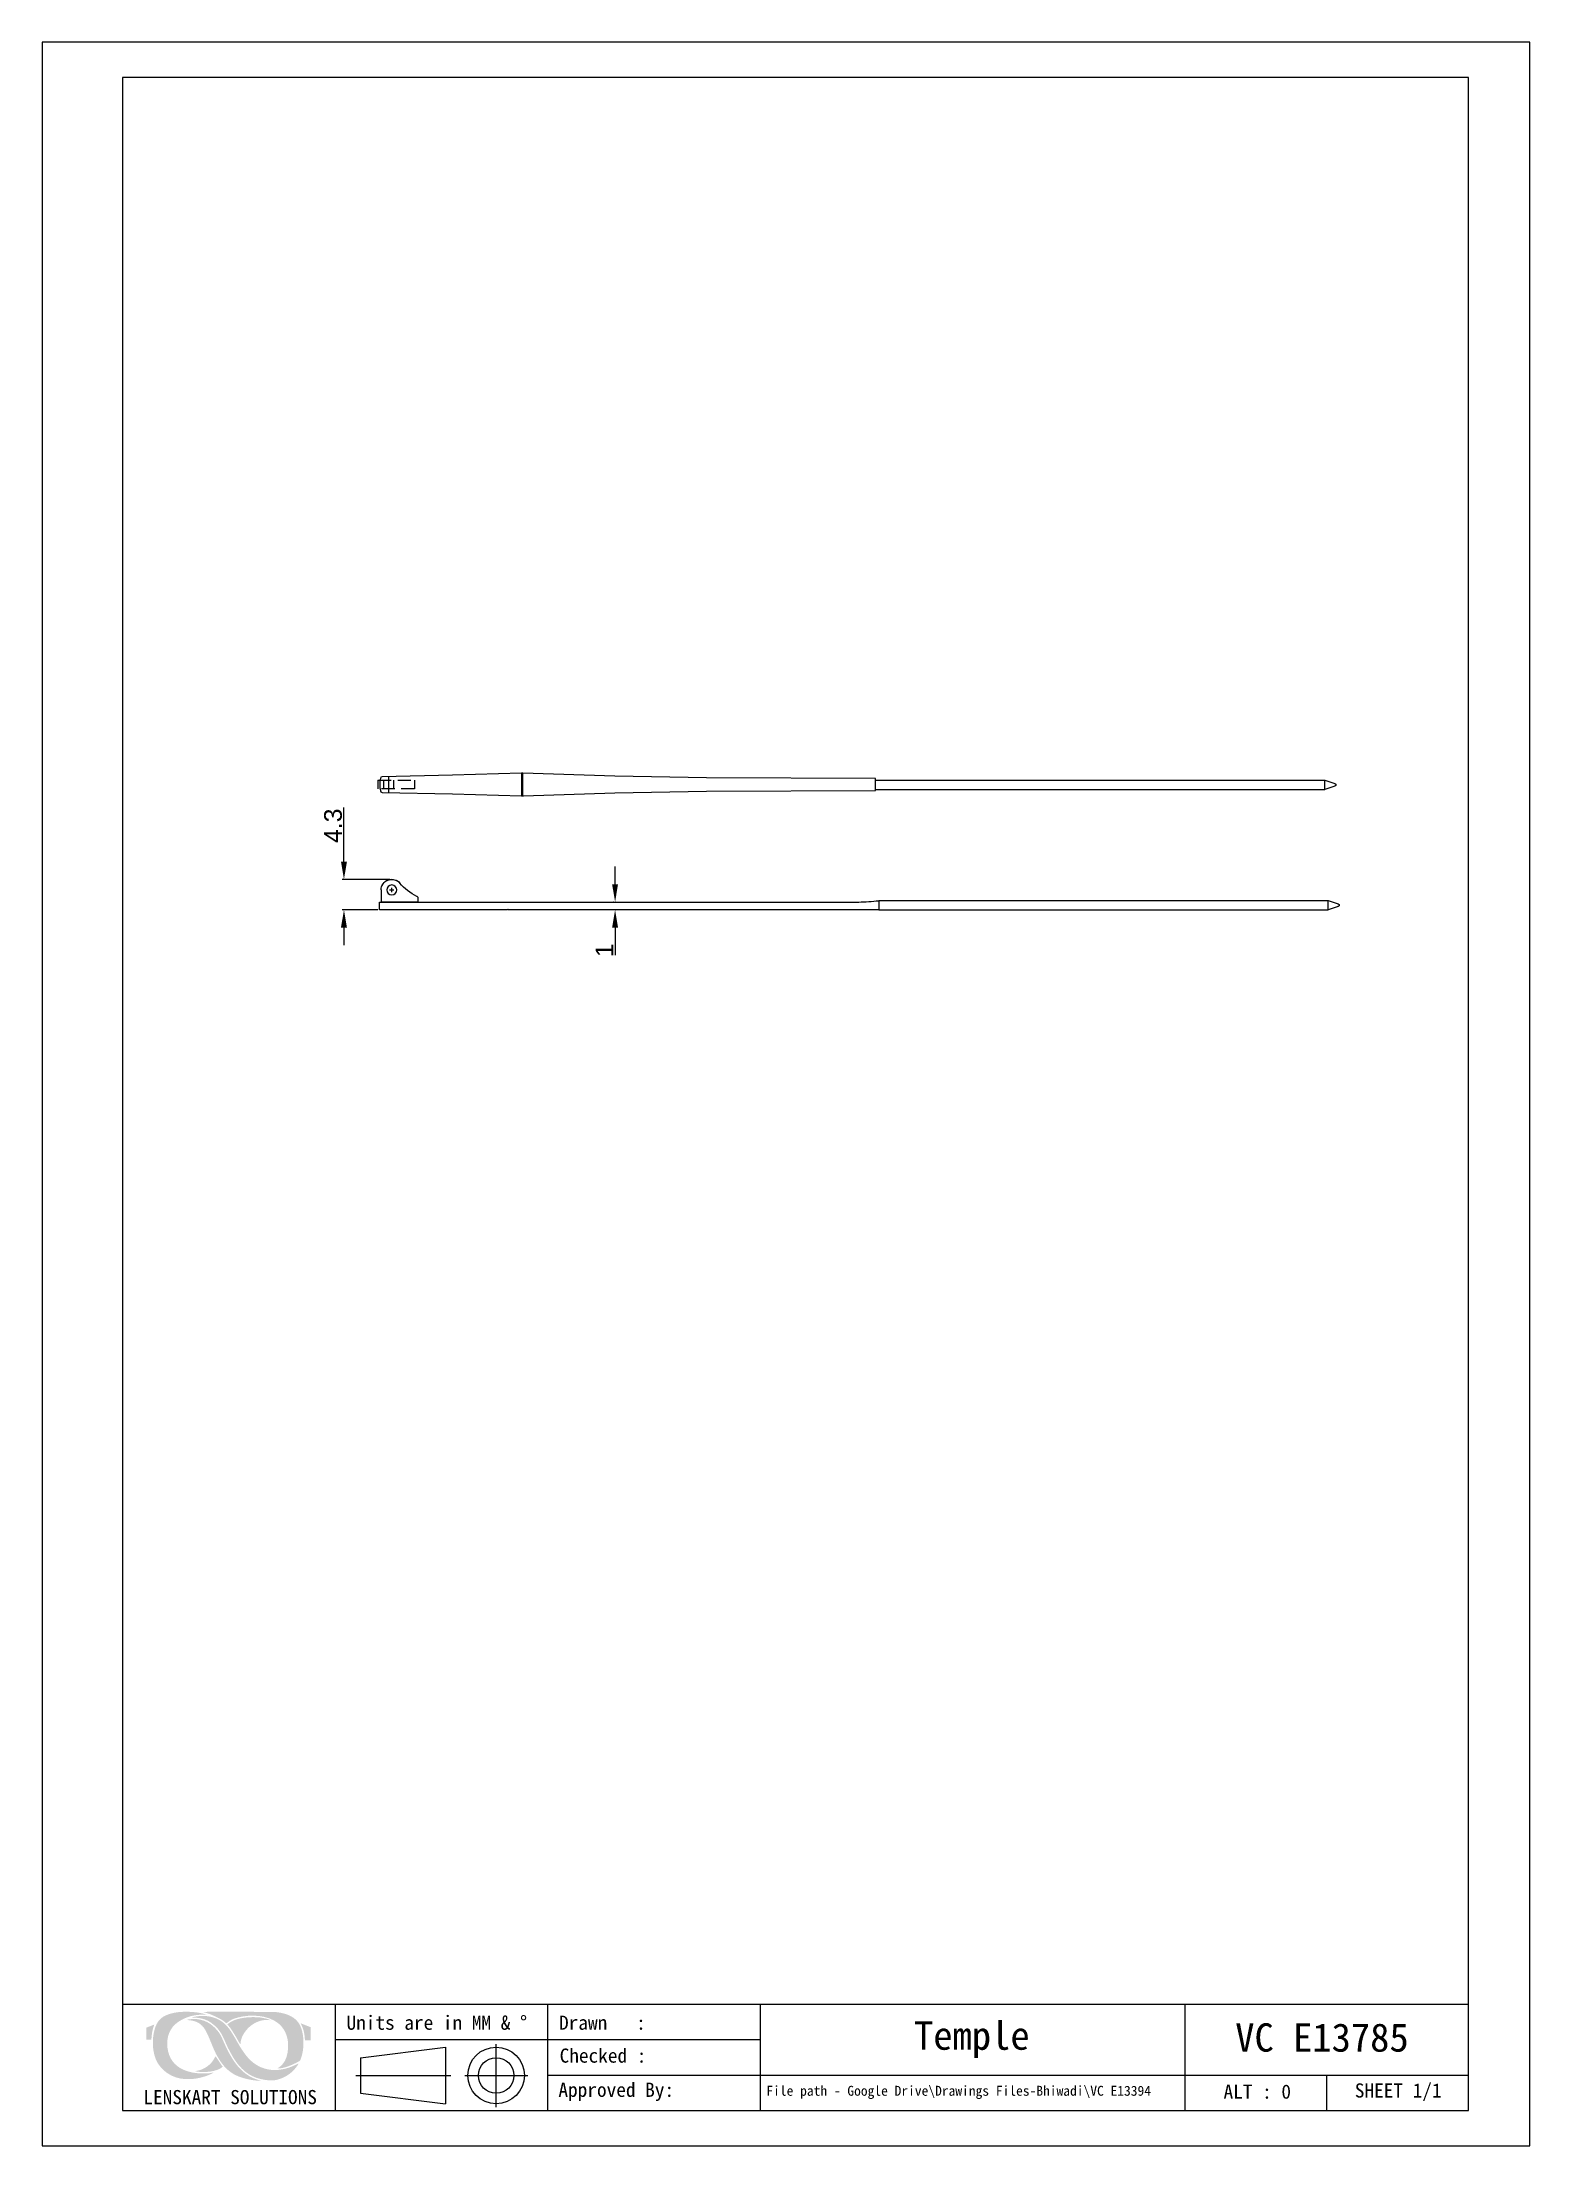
# Model space of a CAD drawing. Header units: millimetres. Extents: x 3186 to 3396, y 1600 to 1897.
import ezdxf

# ---------------------------------------------------------------- set-up
doc = ezdxf.new("R2010")
doc.units = ezdxf.units.MM
for name, pattern in [('CENTER', [50.8, 31.75, -6.35, 6.35, -6.35]), ('CENTER2', [28.575, 19.05, -3.175, 3.175, -3.175]), ('HIDDEN2', [0.1875, 0.125, -0.0625])]:
    doc.linetypes.add(name, pattern=pattern)
for name, color, linetype in [('Center Line', 2, 'CENTER2'), ('Dimension', 3, 'Continuous'), ('Hidden Line', 1, 'HIDDEN2'), ('图框-线条', 7, 'Continuous')]:
    doc.layers.add(name, color=color, linetype=linetype)
doc.layers.add('绘图层', color=7, linetype='Continuous', lineweight=15)
doc.styles.get("Standard").update_dxf_attribs({"font": 'arial.ttf'})
doc.styles.add('宋体', font='SimSun.ttf')
doc.dimstyles.new('Standard$0', dxfattribs={"dimtxt": 2.3, "dimasz": 2, "dimexe": 1, "dimexo": 1, "dimgap": 1, "dimtad": 1, "dimdec": 1, "dimzin": 0, "dimdsep": 46, "dimtxsty": 'Standard', "dimcen": 0, "dimclrd": 4, "dimclre": 4, "dimclrt": 4, "dimadec": 1, "dimazin": 0, "dimtfac": 1, "dimtdec": 1, "dimtofl": 0, "dimtmove": 0, "dimatfit": 0, "dimfxl": 1, "dimtfillclr": 256, "dimtolj": 1, "dimtzin": 0, "dimlwd": -1, "dimlwe": -1, "dimarcsym": 1})

# ---------------------------------------------------------------- blocks, each defined once
blk = doc.blocks.new('*D6')
at = {"layer": 'Defpoints', "color": 0, "transparency": 16777216}
for p in [(3228.21, 1779.07), (3234.95, 1779.07), (3233.24, 1774.77)]:
    blk.add_point(p, dxfattribs=at)
at = {"layer": 'Dimension', "color": 3, "transparency": 16777216}
for p, q in [((3228.21, 1781.57), (3228.21, 1789.22)), ((3234.7, 1779.07), (3227.96, 1779.07)), ((3232.99, 1774.77), (3227.96, 1774.77)), ((3228.21, 1772.27), (3228.21, 1769.77))]:
    blk.add_line(p, q, dxfattribs=at)
for points in [[(3227.79, 1781.57), (3228.63, 1781.57), (3228.21, 1779.07)], [(3227.79, 1772.27), (3228.63, 1772.27), (3228.21, 1774.77)]]:
    blk.add_solid(points, dxfattribs=at)
at = {"layer": 'Dimension', "transparency": 16777216, "insert": (3226.68, 1786.64), "char_height": 2.5, "attachment_point": 5, "rotation": 90}
blk.add_mtext('\\A1;4.3', dxfattribs=at)
blk = doc.blocks.new('FEFW')
for p, q in [((-645.02, 204.47), (-645.02, 209.67)), ((-644.49, 209.67), (-645.02, 209.67)), ((-643.32, 204.47), (-645.02, 204.47))]:
    blk.add_line(p, q)
at = {"linetype": 'Continuous'}
for p, q in [((-643.63, 205.97), (-643.02, 205.97)), ((-643.32, 205.66), (-643.32, 206.28))]:
    blk.add_line(p, q, dxfattribs=at)
blk.add_circle((-643.32, 205.97), 0.7)
for centre, radius, start, end in [((-644.49, 209.37), 0.3, 26.9486, 90), ((-637.56, 212.79), 7.43, 206.2457, 229.858), ((-643.32, 205.97), 1.5, 270, 50.1116), ((-643.32, 205.97), 1.5, 295.4079, 50.1116)]:
    blk.add_arc(centre, radius, start, end)
blk = doc.blocks.new('*D8')
at = {"layer": 'Defpoints', "color": 0, "transparency": 16777216}
for p in [(3266.48, 1774.77), (3266.51, 1775.87), (3266.51, 1774.77)]:
    blk.add_point(p, dxfattribs=at)
at = {"layer": 'Dimension', "color": 3, "transparency": 16777216}
for p, q in [((3266.48, 1778.37), (3266.48, 1780.87)), ((3266.26, 1775.87), (3266.23, 1775.87)), ((3266.26, 1774.77), (3266.23, 1774.77)), ((3266.48, 1772.27), (3266.48, 1768.35))]:
    blk.add_line(p, q, dxfattribs=at)
for points in [[(3266.06, 1778.37), (3266.89, 1778.37), (3266.48, 1775.87)], [(3266.06, 1772.27), (3266.89, 1772.27), (3266.48, 1774.77)]]:
    blk.add_solid(points, dxfattribs=at)
at = {"layer": 'Dimension', "transparency": 16777216, "insert": (3264.97, 1769.06), "char_height": 2.5, "attachment_point": 5, "rotation": 90}
blk.add_mtext('\\A1;1', dxfattribs=at)

msp = doc.modelspace()

# ---------------------------------------------------------------- hatches: boundary and pattern name
h = msp.add_hatch(color=256)
h.dxf.hatch_style = 1
h.paths.add_polyline_path([(3253.46, 1794.05), (3253.29, 1794.05), (3253.29, 1790.84), (3253.46, 1790.84)])
at = {"layer": '图框-线条', "lineweight": 0, "ltscale": 0.1}
h = msp.add_hatch(color=252, dxfattribs=at)
edge = h.paths.add_edge_path()
edge.add_spline(control_points=[(3200.31, 1616.96), (3200.31, 1616.96), (3200.3, 1615.25), (3200.3, 1615.25), (3200.3, 1615.25), (3200.3, 1615.25), (3201.02, 1615.25), (3201.02, 1615.25), (3201.02, 1615.25), (3201.07, 1615.65), (3201.08, 1616), (3201.15, 1616.4), (3201.15, 1616.4), (3201.22, 1616.75), (3201.33, 1617.1), (3201.45, 1617.4), (3201.45, 1617.4), (3201.45, 1617.4), (3200.31, 1616.96), (3200.31, 1616.96)], knot_values=[0, 0, 0, 0, 0.166667, 0.166667, 0.166667, 0.166667, 0.333333, 0.333333, 0.333333, 0.333333, 0.5, 0.5, 0.5, 0.5, 0.666667, 0.666667, 0.666667, 0.666667, 1, 1, 1, 1], degree=3, periodic=0)
edge = h.paths.add_edge_path()
edge.add_spline(control_points=[(3222.71, 1615.17), (3222.71, 1615.17), (3223.51, 1615.17), (3223.51, 1615.17), (3223.51, 1615.17), (3223.51, 1615.17), (3223.52, 1617.02), (3223.52, 1617.02), (3223.52, 1617.02), (3223.52, 1617.02), (3222.1, 1617.58), (3222.1, 1617.58), (3222.1, 1617.58), (3222.25, 1617.22), (3222.41, 1616.96), (3222.52, 1616.51), (3222.52, 1616.51), (3222.63, 1616.06), (3222.67, 1615.66), (3222.71, 1615.17)], knot_values=[0, 0, 0, 0, 0.166667, 0.166667, 0.166667, 0.166667, 0.333333, 0.333333, 0.333333, 0.333333, 0.5, 0.5, 0.5, 0.5, 0.666667, 0.666667, 0.666667, 0.666667, 1, 1, 1, 1], degree=3, periodic=0)
edge = h.paths.add_edge_path(flags=17)
edge.add_spline(control_points=[(3207.22, 1610.83), (3207.36, 1610.72), (3208.18, 1610.71), (3208.32, 1610.7), (3208.32, 1610.7), (3209.2, 1610.68), (3210.52, 1610.89), (3211.1, 1611.45), (3211.1, 1611.45), (3211.05, 1611.53), (3211.01, 1611.56), (3210.96, 1611.63), (3210.96, 1611.63), (3210.96, 1611.63), (3210.09, 1612.92), (3210.09, 1612.92), (3210.09, 1612.92), (3209.88, 1612.66), (3209.79, 1612.16), (3208.99, 1611.55), (3208.99, 1611.55), (3208.51, 1611.18), (3207.95, 1610.93), (3207.22, 1610.83)], knot_values=[0, 0, 0, 0, 0.142857, 0.142857, 0.142857, 0.142857, 0.285714, 0.285714, 0.285714, 0.285714, 0.428571, 0.428571, 0.428571, 0.428571, 0.571429, 0.571429, 0.571429, 0.571429, 0.714286, 0.714286, 0.714286, 0.714286, 1, 1, 1, 1], degree=3, periodic=0)
edge = h.paths.add_edge_path(flags=17)
edge.add_spline(control_points=[(3211.77, 1617.41), (3211.82, 1617.32), (3211.83, 1617.33), (3211.9, 1617.26), (3211.9, 1617.26), (3212.54, 1616.52), (3213.47, 1614.73), (3213.59, 1614.6), (3213.59, 1614.6), (3213.65, 1616.1), (3214.91, 1617.41), (3216.14, 1617.84), (3216.14, 1617.84), (3216.79, 1618.07), (3217.14, 1618.08), (3217.86, 1618.01), (3217.86, 1618.01), (3217.62, 1618.2), (3216.62, 1618.37), (3216.36, 1618.4), (3216.36, 1618.4), (3215.15, 1618.53), (3213.39, 1618.42), (3212.32, 1617.82), (3212.32, 1617.82), (3212.15, 1617.72), (3211.84, 1617.53), (3211.77, 1617.41)], knot_values=[0, 0, 0, 0, 0.125, 0.125, 0.125, 0.125, 0.25, 0.25, 0.25, 0.25, 0.375, 0.375, 0.375, 0.375, 0.5, 0.5, 0.5, 0.5, 0.625, 0.625, 0.625, 0.625, 0.75, 0.75, 0.75, 0.75, 1, 1, 1, 1], degree=3, periodic=0)
edge = h.paths.add_edge_path()
edge.add_spline(control_points=[(3211.19, 1615.05), (3210.79, 1615.97), (3210.66, 1616.22), (3210.02, 1616.91), (3210.02, 1616.91), (3209.14, 1617.86), (3207.8, 1618.33), (3206.47, 1618.15), (3206.47, 1618.15), (3206.39, 1618.14), (3206.31, 1618.12), (3206.23, 1618.11), (3206.23, 1618.11), (3206.23, 1618.11), (3205.99, 1618.04), (3205.99, 1618.04), (3205.99, 1618.04), (3206.76, 1618), (3207.36, 1617.89), (3207.87, 1617.5), (3207.87, 1617.5), (3208.37, 1617.12), (3208.57, 1616.82), (3208.89, 1616.15), (3208.89, 1616.15), (3209.42, 1615.07), (3209.78, 1613.86), (3210.37, 1612.86), (3210.37, 1612.86), (3211, 1611.79), (3211.61, 1611.01), (3212.67, 1610.39), (3212.67, 1610.39), (3213.53, 1609.89), (3215.32, 1609.42), (3216.51, 1609.47), (3216.51, 1609.47), (3216.38, 1609.54), (3216.19, 1609.56), (3216.03, 1609.61), (3216.03, 1609.61), (3213.82, 1610.28), (3212.55, 1612.16), (3211.57, 1614.22), (3211.57, 1614.22), (3211.44, 1614.5), (3211.32, 1614.77), (3211.19, 1615.05)], knot_values=[0, 0, 0, 0, 0.076923, 0.076923, 0.076923, 0.076923, 0.153846, 0.153846, 0.153846, 0.153846, 0.230769, 0.230769, 0.230769, 0.230769, 0.307692, 0.307692, 0.307692, 0.307692, 0.384615, 0.384615, 0.384615, 0.384615, 0.461538, 0.461538, 0.461538, 0.461538, 0.538462, 0.538462, 0.538462, 0.538462, 0.615385, 0.615385, 0.615385, 0.615385, 0.692308, 0.692308, 0.692308, 0.692308, 0.769231, 0.769231, 0.769231, 0.769231, 0.846154, 0.846154, 0.846154, 0.846154, 1, 1, 1, 1], degree=3, periodic=0)
edge = h.paths.add_edge_path()
edge.add_spline(control_points=[(3221.82, 1611.91), (3221.78, 1611.9), (3220.96, 1611.51), (3220.79, 1611.45), (3220.79, 1611.45), (3220.44, 1611.31), (3220.03, 1611.18), (3219.63, 1611.11), (3219.63, 1611.11), (3218.66, 1610.92), (3217.95, 1610.92), (3217.01, 1611.19), (3217.01, 1611.19), (3215.43, 1611.66), (3214.51, 1612.77), (3213.76, 1613.93), (3213.76, 1613.93), (3212.44, 1615.98), (3211.9, 1617.97), (3209.35, 1618.51), (3209.35, 1618.51), (3208.92, 1618.6), (3208.41, 1618.64), (3207.96, 1618.61), (3207.96, 1618.61), (3207.65, 1618.58), (3206.93, 1618.51), (3206.71, 1618.38), (3206.71, 1618.38), (3207.84, 1618.4), (3208.71, 1618.19), (3209.51, 1617.62), (3209.51, 1617.62), (3211.16, 1616.43), (3211.21, 1615.19), (3212.08, 1613.65), (3212.08, 1613.65), (3212.49, 1612.9), (3212.79, 1612.33), (3213.36, 1611.66), (3213.36, 1611.66), (3214.55, 1610.27), (3215.81, 1609.66), (3217.76, 1609.51), (3217.76, 1609.51), (3218.69, 1609.45), (3219.64, 1609.86), (3220.26, 1610.25), (3220.26, 1610.25), (3220.68, 1610.52), (3221.02, 1610.85), (3221.34, 1611.22), (3221.34, 1611.22), (3221.51, 1611.41), (3221.69, 1611.7), (3221.82, 1611.91)], knot_values=[0, 0, 0, 0, 0.066667, 0.066667, 0.066667, 0.066667, 0.133333, 0.133333, 0.133333, 0.133333, 0.2, 0.2, 0.2, 0.2, 0.266667, 0.266667, 0.266667, 0.266667, 0.333333, 0.333333, 0.333333, 0.333333, 0.4, 0.4, 0.4, 0.4, 0.466667, 0.466667, 0.466667, 0.466667, 0.533333, 0.533333, 0.533333, 0.533333, 0.6, 0.6, 0.6, 0.6, 0.666667, 0.666667, 0.666667, 0.666667, 0.733333, 0.733333, 0.733333, 0.733333, 0.8, 0.8, 0.8, 0.8, 0.866667, 0.866667, 0.866667, 0.866667, 1, 1, 1, 1], degree=3, periodic=0)
edge = h.paths.add_edge_path()
edge.add_spline(control_points=[(3211.62, 1617.57), (3212.18, 1618), (3212.34, 1618.14), (3213.16, 1618.37), (3213.16, 1618.37), (3215.03, 1618.89), (3217.44, 1618.75), (3218.91, 1617.6), (3218.91, 1617.6), (3219.71, 1616.97), (3220.37, 1615.87), (3220.33, 1614.32), (3220.33, 1614.32), (3220.3, 1613.18), (3220.02, 1612.07), (3219.12, 1611.41), (3219.12, 1611.41), (3219.06, 1611.37), (3218.81, 1611.21), (3218.75, 1611.2), (3218.75, 1611.2), (3219.64, 1611.14), (3221.04, 1611.74), (3221.77, 1612.16), (3221.77, 1612.16), (3222.05, 1612.32), (3222.02, 1612.29), (3222.14, 1612.61), (3222.14, 1612.61), (3222.6, 1613.87), (3222.62, 1615.62), (3222.19, 1616.85), (3222.19, 1616.85), (3222, 1617.41), (3221.79, 1617.71), (3221.42, 1618.08), (3221.42, 1618.08), (3220.66, 1618.84), (3219.15, 1619.19), (3218.06, 1619.19), (3218.06, 1619.19), (3214.83, 1619.19), (3211.52, 1619.23), (3208.32, 1619.19), (3208.32, 1619.19), (3208.55, 1619.09), (3208.97, 1618.99), (3209.23, 1618.9), (3209.23, 1618.9), (3209.51, 1618.8), (3210.69, 1618.24), (3210.92, 1618.1), (3210.92, 1618.1), (3211.24, 1617.91), (3211.56, 1617.6), (3211.62, 1617.57)], knot_values=[0, 0, 0, 0, 0.066667, 0.066667, 0.066667, 0.066667, 0.133333, 0.133333, 0.133333, 0.133333, 0.2, 0.2, 0.2, 0.2, 0.266667, 0.266667, 0.266667, 0.266667, 0.333333, 0.333333, 0.333333, 0.333333, 0.4, 0.4, 0.4, 0.4, 0.466667, 0.466667, 0.466667, 0.466667, 0.533333, 0.533333, 0.533333, 0.533333, 0.6, 0.6, 0.6, 0.6, 0.666667, 0.666667, 0.666667, 0.666667, 0.733333, 0.733333, 0.733333, 0.733333, 0.8, 0.8, 0.8, 0.8, 0.866667, 0.866667, 0.866667, 0.866667, 1, 1, 1, 1], degree=3, periodic=0)
edge = h.paths.add_edge_path()
edge.add_spline(control_points=[(3209.84, 1610.61), (3209.7, 1610.62), (3209.44, 1610.56), (3209.27, 1610.54), (3209.27, 1610.54), (3206.7, 1610.3), (3203.67, 1610.98), (3203.3, 1614.13), (3203.3, 1614.13), (3203.13, 1615.59), (3203.58, 1616.92), (3204.76, 1617.73), (3204.76, 1617.73), (3205.93, 1618.53), (3207.11, 1618.85), (3208.84, 1618.8), (3208.84, 1618.8), (3208.84, 1618.8), (3208.14, 1618.99), (3208.14, 1618.99), (3208.14, 1618.99), (3206.61, 1619.32), (3204.33, 1619.33), (3202.98, 1618.66), (3202.98, 1618.66), (3202.22, 1618.28), (3201.79, 1617.72), (3201.5, 1616.77), (3201.5, 1616.77), (3201, 1615.14), (3201.15, 1612.65), (3202.36, 1611.37), (3202.36, 1611.37), (3202.52, 1611.2), (3202.59, 1611.09), (3202.78, 1610.94), (3202.78, 1610.94), (3202.97, 1610.79), (3203, 1610.73), (3203.25, 1610.56), (3203.25, 1610.56), (3204.82, 1609.45), (3206.87, 1609.51), (3208.68, 1610.11), (3208.68, 1610.11), (3208.89, 1610.19), (3209.09, 1610.27), (3209.29, 1610.35), (3209.29, 1610.35), (3209.41, 1610.4), (3209.77, 1610.6), (3209.84, 1610.61)], knot_values=[0, 0, 0, 0, 0.071429, 0.071429, 0.071429, 0.071429, 0.142857, 0.142857, 0.142857, 0.142857, 0.214286, 0.214286, 0.214286, 0.214286, 0.285714, 0.285714, 0.285714, 0.285714, 0.357143, 0.357143, 0.357143, 0.357143, 0.428571, 0.428571, 0.428571, 0.428571, 0.5, 0.5, 0.5, 0.5, 0.571429, 0.571429, 0.571429, 0.571429, 0.642857, 0.642857, 0.642857, 0.642857, 0.714286, 0.714286, 0.714286, 0.714286, 0.785714, 0.785714, 0.785714, 0.785714, 0.857143, 0.857143, 0.857143, 0.857143, 1, 1, 1, 1], degree=3, periodic=0)

# ---------------------------------------------------------------- linework, layer by layer
for p, q in [((3386.95, 1892.27), (3196.95, 1892.27)), ((3196.95, 1892.27), (3196.95, 1605.27)), ((3386.95, 1605.27), (3386.95, 1892.27)), ((3303.69, 1776.07), (3303.69, 1774.77)), ((3303.69, 1776.07), (3367.14, 1776.07)), ((3233.24, 1774.77), (3233.24, 1775.87)), ((3233.24, 1775.87), (3300.87, 1775.87)), ((3251.26, 1774.77), (3233.24, 1774.77)), ((3251.26, 1774.77), (3251.34, 1774.87)), ((3251.34, 1774.87), (3251.43, 1774.77)), ((3303.69, 1774.77), (3251.43, 1774.77)), ((3303.69, 1774.77), (3367.14, 1774.77)), ((3196.95, 1620.27), (3386.95, 1620.27)), ((3226.95, 1620.27), (3226.95, 1605.27)), ((3256.95, 1620.27), (3256.95, 1605.27)), ((3286.95, 1620.27), (3286.95, 1605.27)), ((3346.95, 1605.27), (3346.95, 1620.27)), ((3226.95, 1615.27), (3286.95, 1615.27)), ((3230.54, 1612.71), (3242.54, 1614.21)), ((3242.54, 1614.21), (3242.54, 1606.21)), ((3249.69, 1605.76), (3249.69, 1614.65)), ((3229.88, 1610.21), (3243.28, 1610.21)), ((3230.54, 1612.71), (3230.54, 1607.71)), ((3245.25, 1610.21), (3254.14, 1610.21)), ((3256.95, 1610.27), (3386.95, 1610.27)), ((3366.95, 1605.27), (3366.95, 1610.27)), ((3230.54, 1607.71), (3242.54, 1606.21)), ((3196.95, 1605.27), (3386.95, 1605.27))]:
    msp.add_line(p, q)
at = {"color": 7, "lineweight": 25}
for p, q in [((3253.29, 1794.05), (3243.55, 1793.76)), ((3253.29, 1794.01), (3253.29, 1794.05)), ((3253.46, 1794.05), (3253.29, 1794.05)), ((3253.29, 1794.05), (3253.29, 1790.84)), ((3253.46, 1790.84), (3253.46, 1794.05)), ((3243.55, 1793.76), (3233.59, 1793.54)), ((3233.59, 1791.35), (3243.55, 1791.13)), ((3243.55, 1791.13), (3253.29, 1790.84)), ((3253.29, 1790.84), (3253.46, 1790.84))]:
    msp.add_line(p, q, dxfattribs=at)
for points in [[(3185.6, 1600.27), (3395.6, 1600.27), (3395.6, 1897.27), (3185.6, 1897.27)], [(3367.14, 1774.77), (3367.14, 1776.07), (3368.54, 1775.63), (3368.67, 1775.5), (3368.67, 1775.33), (3368.54, 1775.25)]]:
    msp.add_lwpolyline(points, close=True)
for points in [[(3253.46, 1790.84), (3253.54, 1790.84), (3266.45, 1791.3), (3279.36, 1791.51), (3303.22, 1791.6), (3303.22, 1793.29), (3279.36, 1793.42), (3266.45, 1793.63), (3253.46, 1794.05)], [(3303.22, 1793.08), (3366.67, 1793.08)], [(3303.22, 1791.77), (3366.67, 1791.77)]]:
    msp.add_lwpolyline(points, dxfattribs=at)
msp.add_lwpolyline([(3366.67, 1791.77), (3366.67, 1793.08), (3368.07, 1792.61), (3368.2, 1792.49), (3368.2, 1792.32), (3368.07, 1792.23)], close=True, dxfattribs=at)
for radius in [4, 2.5]:
    msp.add_circle((3249.69, 1610.21), radius)
for centre, radius, start, end in [((3237.96, 1792.45), 4.7, 169.1445, 190.8555), ((3299.37, 1817.17), 41.34, 272.0799, 276.0105)]:
    msp.add_arc(centre, radius, start, end)
for centre, start, end in [((3233.6, 1793.29), 91.2241, 171.8699), ((3233.6, 1791.6), 188.1301, 268.7759)]:
    msp.add_arc(centre, 0.25, start, end, dxfattribs=at)
at = {"layer": 'Center Line', "linetype": 'CENTER', "ltscale": 0.1}
msp.add_line((3234.48, 1793.53), (3234.48, 1791.37), dxfattribs=at)
at = {"layer": 'Hidden Line', "ltscale": 15}
for p, q in [((3232.98, 1793.05), (3232.98, 1791.85)), ((3232.98, 1793.05), (3238.18, 1793.05)), ((3238.18, 1791.85), (3232.98, 1791.85)), ((3233.78, 1793.05), (3233.78, 1791.85)), ((3235.18, 1793.05), (3235.18, 1791.85)), ((3238.18, 1793.05), (3238.18, 1791.85))]:
    msp.add_line(p, q, dxfattribs=at)

# ---------------------------------------------------------------- block references
at = {"xscale": -0.9999, "yscale": 0.9999, "zscale": 0.9999, "rotation": 270.0000000000003}
msp.add_blockref('FEFW', (3029.01, 2420.83), dxfattribs=at)

# ---------------------------------------------------------------- texts
at = {"layer": '绘图层', "color": 7, "linetype": 'ByBlock', "lineweight": 9, "attachment_point": 5, "style": '宋体'}
for s, insert, char_height, width in [('\\pxql;{\\fNSimSun|b0|i0|c0|p49;Units are in MM & %%D}', (3243.84, 1617.65), 2, 30.5443), ('\\pxql;{\\fNSimSun|b0|i0|c0|p49;Drawn   : }', (3273.84, 1617.65), 2, 30.5443), ('{\\fNSimSun|b0|i0|c0|p49;Temple}', (3316.83, 1615.27), 4, 58.2869), ('{\\fNSimSun|b0|i0|c0|p49;VC E13785}', (3366.25, 1615.54), 4, 58.2869), ('\\pxql;{\\fNSimSun|b0|i0|c0|p49;Checked : }', (3270.1, 1613), 2, 22.9015), ('{\\fSimSun|b0|i0|c134|p2;LENSKART SOLUTIONS}', (3212.15, 1607.14), 2, 58.9745), ('\\pxql;{\\fNSimSun|b0|i0|c0|p49;Approved By:}', (3269.93, 1607.9), 2, 22.9015), ('\\pxql;{\\fNSimSun|b0|i0|c0|p49;File path - Google Drive\\\\Drawings Files-Bhiwadi\\\\VC E13394}', (3332.78, 1607.82), 1.4, 89.89), ('{\\fNSimSun|b0|i0|c0|p49;ALT : 0}', (3357.12, 1607.92), 2, 17.2791), ('{\\fNSimSun|b0|i0|c0|p49;SHEET 1/1}', (3377.01, 1607.85), 2, 17.2791)]:
    msp.add_mtext(s, dxfattribs=dict(at, insert=insert, char_height=char_height, width=width))

# ---------------------------------------------------------------- dimensions: what is measured, and where the dimension line sits
at = {"layer": 'Dimension'}
dim = msp.add_linear_dim(base=(3228.21, 1779.07), p1=(3233.24, 1774.77), p2=(3234.95, 1779.07), angle=90, dimstyle='Standard$0', override={"dimtxt": 2.5, "dimasz": 2.5, "dimexe": 0.25, "dimexo": 0.25, "dimgap": 0.25, "dimclrd": 3, "dimclre": 3, "dimclrt": 256, "dimadec": 0, "dimtdec": 2, "dimatfit": 3}, dxfattribs=at)
dim.commit()
dim.dimension.update_dxf_attribs({"geometry": '*D6', "text_midpoint": (3226.68, 1786.64)})
dim = msp.add_aligned_dim(p1=(3266.51, 1775.87), p2=(3266.51, 1774.77), distance=-0.03, dimstyle='Standard$0', override={"dimtxt": 2.5, "dimasz": 2.5, "dimexe": 0.25, "dimexo": 0.25, "dimgap": 0.25, "dimdec": 0, "dimclrd": 3, "dimclre": 3, "dimclrt": 256, "dimadec": 0, "dimtdec": 2, "dimatfit": 3}, dxfattribs=at)
dim.commit()
dim.dimension.update_dxf_attribs({"geometry": '*D8', "text_midpoint": (3264.97, 1769.06)})

doc.saveas('drawing.dxf')
